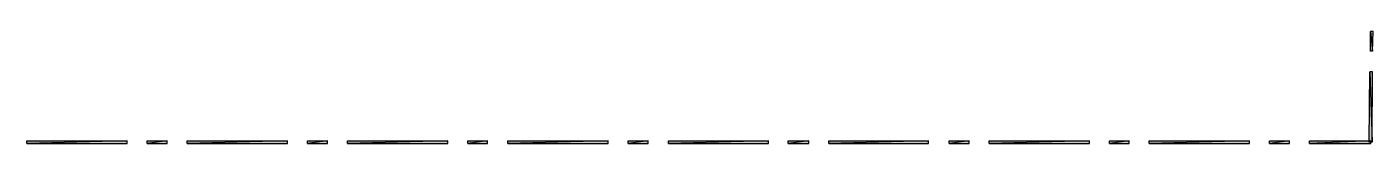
# Model space of a CAD drawing. Header units: feet. Extents: x 2272 to 4893, y 337 to 2916.
# Drawn here: x 3068.1 to 3276.7, y 2139.5 to 2156.8 of the extents above; entities that cross this region are included whole.
import ezdxf

# ---------------------------------------------------------------- set-up
doc = ezdxf.new("R2010")
doc.units = ezdxf.units.FT

msp = doc.modelspace()

# ---------------------------------------------------------------- hatches: boundary and pattern name
at = {"true_color": 0x999999, "transparency": 33554687}
h = msp.add_hatch(color=253, dxfattribs=at)
h.paths.add_polyline_path([(3276.703, 2156.841), (3276.311, 2156.841), (3276.638, 2153.771)])
h.paths.add_polyline_path([(3276.311, 2156.841), (3276.638, 2153.771), (3276.311, 2153.771)])
h = msp.add_hatch(color=253, dxfattribs=at)
h.paths.add_polyline_path([(3276.703, 2156.841), (3276.311, 2156.841), (3276.638, 2153.771)])
h.paths.add_polyline_path([(3276.311, 2156.841), (3276.638, 2153.771), (3276.311, 2153.771)])
h = msp.add_hatch(color=253, dxfattribs=at)
h.paths.add_polyline_path([(3276.638, 2150.57), (3276.213, 2150.57), (3276.54, 2139.693)])
h.paths.add_polyline_path([(3276.213, 2150.57), (3276.54, 2139.693), (3276.115, 2139.693)])
h = msp.add_hatch(color=253, dxfattribs=at)
h.paths.add_polyline_path([(3276.638, 2150.57), (3276.213, 2150.57), (3276.54, 2139.693)])
h.paths.add_polyline_path([(3276.213, 2150.57), (3276.54, 2139.693), (3276.115, 2139.693)])
h = msp.add_hatch(color=253, dxfattribs=at)
h.paths.add_polyline_path([(3083.625, 2139.464), (3083.625, 2139.888), (3068.077, 2139.464)])
h.paths.add_polyline_path([(3083.625, 2139.888), (3068.077, 2139.464), (3068.077, 2139.888)])
h = msp.add_hatch(color=253, dxfattribs=at)
h.paths.add_polyline_path([(3083.625, 2139.464), (3083.625, 2139.888), (3068.077, 2139.464)])
h.paths.add_polyline_path([(3083.625, 2139.888), (3068.077, 2139.464), (3068.077, 2139.888)])
h = msp.add_hatch(color=253, dxfattribs=at)
h.paths.add_polyline_path([(3089.831, 2139.464), (3089.831, 2139.888), (3086.728, 2139.464)])
h.paths.add_polyline_path([(3089.831, 2139.888), (3086.728, 2139.464), (3086.728, 2139.888)])
h = msp.add_hatch(color=253, dxfattribs=at)
h.paths.add_polyline_path([(3089.831, 2139.464), (3089.831, 2139.888), (3086.728, 2139.464)])
h.paths.add_polyline_path([(3089.831, 2139.888), (3086.728, 2139.464), (3086.728, 2139.888)])
h = msp.add_hatch(color=253, dxfattribs=at)
h.paths.add_polyline_path([(3108.482, 2139.464), (3108.482, 2139.888), (3092.902, 2139.464)])
h.paths.add_polyline_path([(3108.482, 2139.888), (3092.902, 2139.464), (3092.902, 2139.888)])
h = msp.add_hatch(color=253, dxfattribs=at)
h.paths.add_polyline_path([(3108.482, 2139.464), (3108.482, 2139.888), (3092.902, 2139.464)])
h.paths.add_polyline_path([(3108.482, 2139.888), (3092.902, 2139.464), (3092.902, 2139.888)])
h = msp.add_hatch(color=253, dxfattribs=at)
h.paths.add_polyline_path([(3114.656, 2139.464), (3114.656, 2139.888), (3111.553, 2139.464)])
h.paths.add_polyline_path([(3114.656, 2139.888), (3111.553, 2139.464), (3111.553, 2139.888)])
h = msp.add_hatch(color=253, dxfattribs=at)
h.paths.add_polyline_path([(3114.656, 2139.464), (3114.656, 2139.888), (3111.553, 2139.464)])
h.paths.add_polyline_path([(3114.656, 2139.888), (3111.553, 2139.464), (3111.553, 2139.888)])
h = msp.add_hatch(color=253, dxfattribs=at)
h.paths.add_polyline_path([(3133.307, 2139.464), (3133.307, 2139.888), (3117.759, 2139.464)])
h.paths.add_polyline_path([(3133.307, 2139.888), (3117.759, 2139.464), (3117.759, 2139.888)])
h = msp.add_hatch(color=253, dxfattribs=at)
h.paths.add_polyline_path([(3133.307, 2139.464), (3133.307, 2139.888), (3117.759, 2139.464)])
h.paths.add_polyline_path([(3133.307, 2139.888), (3117.759, 2139.464), (3117.759, 2139.888)])
h = msp.add_hatch(color=253, dxfattribs=at)
h.paths.add_polyline_path([(3139.481, 2139.464), (3139.481, 2139.888), (3136.41, 2139.464)])
h.paths.add_polyline_path([(3139.481, 2139.888), (3136.41, 2139.464), (3136.41, 2139.888)])
h = msp.add_hatch(color=253, dxfattribs=at)
h.paths.add_polyline_path([(3139.481, 2139.464), (3139.481, 2139.888), (3136.41, 2139.464)])
h.paths.add_polyline_path([(3139.481, 2139.888), (3136.41, 2139.464), (3136.41, 2139.888)])
h = msp.add_hatch(color=253, dxfattribs=at)
h.paths.add_polyline_path([(3158.132, 2139.464), (3158.132, 2139.888), (3142.584, 2139.464)])
h.paths.add_polyline_path([(3158.132, 2139.888), (3142.584, 2139.464), (3142.584, 2139.888)])
h = msp.add_hatch(color=253, dxfattribs=at)
h.paths.add_polyline_path([(3158.132, 2139.464), (3158.132, 2139.888), (3142.584, 2139.464)])
h.paths.add_polyline_path([(3158.132, 2139.888), (3142.584, 2139.464), (3142.584, 2139.888)])
h = msp.add_hatch(color=253, dxfattribs=at)
h.paths.add_polyline_path([(3164.338, 2139.464), (3164.338, 2139.888), (3161.235, 2139.464)])
h.paths.add_polyline_path([(3164.338, 2139.888), (3161.235, 2139.464), (3161.235, 2139.888)])
h = msp.add_hatch(color=253, dxfattribs=at)
h.paths.add_polyline_path([(3164.338, 2139.464), (3164.338, 2139.888), (3161.235, 2139.464)])
h.paths.add_polyline_path([(3164.338, 2139.888), (3161.235, 2139.464), (3161.235, 2139.888)])
h = msp.add_hatch(color=253, dxfattribs=at)
h.paths.add_polyline_path([(3182.989, 2139.464), (3182.989, 2139.888), (3167.507, 2139.464)])
h.paths.add_polyline_path([(3182.989, 2139.888), (3167.507, 2139.464), (3167.507, 2139.888)])
h = msp.add_hatch(color=253, dxfattribs=at)
h.paths.add_polyline_path([(3182.989, 2139.464), (3182.989, 2139.888), (3167.507, 2139.464)])
h.paths.add_polyline_path([(3182.989, 2139.888), (3167.507, 2139.464), (3167.507, 2139.888)])
h = msp.add_hatch(color=253, dxfattribs=at)
h.paths.add_polyline_path([(3189.261, 2139.464), (3189.261, 2139.888), (3186.06, 2139.464)])
h.paths.add_polyline_path([(3189.261, 2139.888), (3186.06, 2139.464), (3186.06, 2139.888)])
h = msp.add_hatch(color=253, dxfattribs=at)
h.paths.add_polyline_path([(3189.261, 2139.464), (3189.261, 2139.888), (3186.06, 2139.464)])
h.paths.add_polyline_path([(3189.261, 2139.888), (3186.06, 2139.464), (3186.06, 2139.888)])
h = msp.add_hatch(color=253, dxfattribs=at)
h.paths.add_polyline_path([(3207.814, 2139.464), (3207.814, 2139.888), (3192.331, 2139.464)])
h.paths.add_polyline_path([(3207.814, 2139.888), (3192.331, 2139.464), (3192.331, 2139.888)])
h = msp.add_hatch(color=253, dxfattribs=at)
h.paths.add_polyline_path([(3207.814, 2139.464), (3207.814, 2139.888), (3192.331, 2139.464)])
h.paths.add_polyline_path([(3207.814, 2139.888), (3192.331, 2139.464), (3192.331, 2139.888)])
h = msp.add_hatch(color=253, dxfattribs=at)
h.paths.add_polyline_path([(3214.086, 2139.464), (3214.086, 2139.888), (3210.983, 2139.464)])
h.paths.add_polyline_path([(3214.086, 2139.888), (3210.983, 2139.464), (3210.983, 2139.888)])
h = msp.add_hatch(color=253, dxfattribs=at)
h.paths.add_polyline_path([(3214.086, 2139.464), (3214.086, 2139.888), (3210.983, 2139.464)])
h.paths.add_polyline_path([(3214.086, 2139.888), (3210.983, 2139.464), (3210.983, 2139.888)])
h = msp.add_hatch(color=253, dxfattribs=at)
h.paths.add_polyline_path([(3232.737, 2139.464), (3232.737, 2139.888), (3217.189, 2139.464)])
h.paths.add_polyline_path([(3232.737, 2139.888), (3217.189, 2139.464), (3217.189, 2139.888)])
h = msp.add_hatch(color=253, dxfattribs=at)
h.paths.add_polyline_path([(3232.737, 2139.464), (3232.737, 2139.888), (3217.189, 2139.464)])
h.paths.add_polyline_path([(3232.737, 2139.888), (3217.189, 2139.464), (3217.189, 2139.888)])
h = msp.add_hatch(color=253, dxfattribs=at)
h.paths.add_polyline_path([(3238.91, 2139.464), (3238.91, 2139.888), (3235.84, 2139.464)])
h.paths.add_polyline_path([(3238.91, 2139.888), (3235.84, 2139.464), (3235.84, 2139.888)])
h = msp.add_hatch(color=253, dxfattribs=at)
h.paths.add_polyline_path([(3238.91, 2139.464), (3238.91, 2139.888), (3235.84, 2139.464)])
h.paths.add_polyline_path([(3238.91, 2139.888), (3235.84, 2139.464), (3235.84, 2139.888)])
h = msp.add_hatch(color=253, dxfattribs=at)
h.paths.add_polyline_path([(3257.562, 2139.464), (3257.562, 2139.888), (3242.014, 2139.464)])
h.paths.add_polyline_path([(3257.562, 2139.888), (3242.014, 2139.464), (3242.014, 2139.888)])
h = msp.add_hatch(color=253, dxfattribs=at)
h.paths.add_polyline_path([(3257.562, 2139.464), (3257.562, 2139.888), (3242.014, 2139.464)])
h.paths.add_polyline_path([(3257.562, 2139.888), (3242.014, 2139.464), (3242.014, 2139.888)])
h = msp.add_hatch(color=253, dxfattribs=at)
h.paths.add_polyline_path([(3263.768, 2139.464), (3263.768, 2139.888), (3260.665, 2139.464)])
h.paths.add_polyline_path([(3263.768, 2139.888), (3260.665, 2139.464), (3260.665, 2139.888)])
h = msp.add_hatch(color=253, dxfattribs=at)
h.paths.add_polyline_path([(3263.768, 2139.464), (3263.768, 2139.888), (3260.665, 2139.464)])
h.paths.add_polyline_path([(3263.768, 2139.888), (3260.665, 2139.464), (3260.665, 2139.888)])
h = msp.add_hatch(color=253, dxfattribs=at)
h.paths.add_polyline_path([(3276.376, 2139.464), (3276.376, 2139.888), (3266.838, 2139.464)])
h.paths.add_polyline_path([(3276.376, 2139.888), (3266.838, 2139.464), (3266.838, 2139.888)])
h = msp.add_hatch(color=253, dxfattribs=at)
h.paths.add_polyline_path([(3276.376, 2139.464), (3276.376, 2139.888), (3266.838, 2139.464)])
h.paths.add_polyline_path([(3276.376, 2139.888), (3266.838, 2139.464), (3266.838, 2139.888)])

# ---------------------------------------------------------------- linework, layer by layer
at = {"color": 253, "linetype": 'Continuous', "lineweight": -2, "true_color": 0x999999, "transparency": 33554687}
for points in [[(3276.703, 2156.841), (3276.311, 2156.841), (3276.638, 2153.771)], [(3276.311, 2156.841), (3276.638, 2153.771), (3276.311, 2153.771)], [(3276.703, 2156.841), (3276.311, 2156.841), (3276.638, 2153.771)], [(3276.311, 2156.841), (3276.638, 2153.771), (3276.311, 2153.771)], [(3276.213, 2150.57), (3276.54, 2139.693), (3276.115, 2139.693)], [(3276.213, 2150.57), (3276.54, 2139.693), (3276.115, 2139.693)], [(3276.638, 2150.57), (3276.213, 2150.57), (3276.54, 2139.693)], [(3276.638, 2150.57), (3276.213, 2150.57), (3276.54, 2139.693)], [(3083.625, 2139.464), (3083.625, 2139.888), (3068.077, 2139.464)], [(3083.625, 2139.888), (3068.077, 2139.464), (3068.077, 2139.888)], [(3083.625, 2139.464), (3083.625, 2139.888), (3068.077, 2139.464)], [(3083.625, 2139.888), (3068.077, 2139.464), (3068.077, 2139.888)], [(3089.831, 2139.464), (3089.831, 2139.888), (3086.728, 2139.464)], [(3089.831, 2139.888), (3086.728, 2139.464), (3086.728, 2139.888)], [(3089.831, 2139.464), (3089.831, 2139.888), (3086.728, 2139.464)], [(3089.831, 2139.888), (3086.728, 2139.464), (3086.728, 2139.888)], [(3108.482, 2139.464), (3108.482, 2139.888), (3092.902, 2139.464)], [(3108.482, 2139.888), (3092.902, 2139.464), (3092.902, 2139.888)], [(3108.482, 2139.464), (3108.482, 2139.888), (3092.902, 2139.464)], [(3108.482, 2139.888), (3092.902, 2139.464), (3092.902, 2139.888)], [(3114.656, 2139.464), (3114.656, 2139.888), (3111.553, 2139.464)], [(3114.656, 2139.888), (3111.553, 2139.464), (3111.553, 2139.888)], [(3114.656, 2139.464), (3114.656, 2139.888), (3111.553, 2139.464)], [(3114.656, 2139.888), (3111.553, 2139.464), (3111.553, 2139.888)], [(3133.307, 2139.464), (3133.307, 2139.888), (3117.759, 2139.464)], [(3133.307, 2139.888), (3117.759, 2139.464), (3117.759, 2139.888)], [(3133.307, 2139.464), (3133.307, 2139.888), (3117.759, 2139.464)], [(3133.307, 2139.888), (3117.759, 2139.464), (3117.759, 2139.888)], [(3139.481, 2139.464), (3139.481, 2139.888), (3136.41, 2139.464)], [(3139.481, 2139.888), (3136.41, 2139.464), (3136.41, 2139.888)], [(3139.481, 2139.464), (3139.481, 2139.888), (3136.41, 2139.464)], [(3139.481, 2139.888), (3136.41, 2139.464), (3136.41, 2139.888)], [(3158.132, 2139.464), (3158.132, 2139.888), (3142.584, 2139.464)], [(3158.132, 2139.888), (3142.584, 2139.464), (3142.584, 2139.888)], [(3158.132, 2139.464), (3158.132, 2139.888), (3142.584, 2139.464)], [(3158.132, 2139.888), (3142.584, 2139.464), (3142.584, 2139.888)], [(3164.338, 2139.464), (3164.338, 2139.888), (3161.235, 2139.464)], [(3164.338, 2139.888), (3161.235, 2139.464), (3161.235, 2139.888)], [(3164.338, 2139.464), (3164.338, 2139.888), (3161.235, 2139.464)], [(3164.338, 2139.888), (3161.235, 2139.464), (3161.235, 2139.888)], [(3182.989, 2139.464), (3182.989, 2139.888), (3167.507, 2139.464)], [(3182.989, 2139.888), (3167.507, 2139.464), (3167.507, 2139.888)], [(3182.989, 2139.464), (3182.989, 2139.888), (3167.507, 2139.464)], [(3182.989, 2139.888), (3167.507, 2139.464), (3167.507, 2139.888)], [(3189.261, 2139.464), (3189.261, 2139.888), (3186.06, 2139.464)], [(3189.261, 2139.888), (3186.06, 2139.464), (3186.06, 2139.888)], [(3189.261, 2139.464), (3189.261, 2139.888), (3186.06, 2139.464)], [(3189.261, 2139.888), (3186.06, 2139.464), (3186.06, 2139.888)], [(3207.814, 2139.464), (3207.814, 2139.888), (3192.331, 2139.464)], [(3207.814, 2139.888), (3192.331, 2139.464), (3192.331, 2139.888)], [(3207.814, 2139.464), (3207.814, 2139.888), (3192.331, 2139.464)], [(3207.814, 2139.888), (3192.331, 2139.464), (3192.331, 2139.888)], [(3214.086, 2139.464), (3214.086, 2139.888), (3210.983, 2139.464)], [(3214.086, 2139.888), (3210.983, 2139.464), (3210.983, 2139.888)], [(3214.086, 2139.464), (3214.086, 2139.888), (3210.983, 2139.464)], [(3214.086, 2139.888), (3210.983, 2139.464), (3210.983, 2139.888)], [(3232.737, 2139.464), (3232.737, 2139.888), (3217.189, 2139.464)], [(3232.737, 2139.888), (3217.189, 2139.464), (3217.189, 2139.888)], [(3232.737, 2139.464), (3232.737, 2139.888), (3217.189, 2139.464)], [(3232.737, 2139.888), (3217.189, 2139.464), (3217.189, 2139.888)], [(3238.91, 2139.464), (3238.91, 2139.888), (3235.84, 2139.464)], [(3238.91, 2139.888), (3235.84, 2139.464), (3235.84, 2139.888)], [(3238.91, 2139.464), (3238.91, 2139.888), (3235.84, 2139.464)], [(3238.91, 2139.888), (3235.84, 2139.464), (3235.84, 2139.888)], [(3257.562, 2139.464), (3257.562, 2139.888), (3242.014, 2139.464)], [(3257.562, 2139.888), (3242.014, 2139.464), (3242.014, 2139.888)], [(3257.562, 2139.464), (3257.562, 2139.888), (3242.014, 2139.464)], [(3257.562, 2139.888), (3242.014, 2139.464), (3242.014, 2139.888)], [(3263.768, 2139.464), (3263.768, 2139.888), (3260.665, 2139.464)], [(3263.768, 2139.888), (3260.665, 2139.464), (3260.665, 2139.888)], [(3263.768, 2139.464), (3263.768, 2139.888), (3260.665, 2139.464)], [(3263.768, 2139.888), (3260.665, 2139.464), (3260.665, 2139.888)], [(3276.376, 2139.464), (3276.376, 2139.888), (3266.838, 2139.464)], [(3276.376, 2139.888), (3266.838, 2139.464), (3266.838, 2139.888)], [(3276.376, 2139.464), (3276.376, 2139.888), (3266.838, 2139.464)], [(3276.376, 2139.888), (3266.838, 2139.464), (3266.838, 2139.888)]]:
    msp.add_lwpolyline(points, close=True, dxfattribs=at)
msp.add_lwpolyline([(3276.54, 2139.693), (3276.115, 2139.693), (3276.115, 2139.693)], dxfattribs=at)
msp.add_lwpolyline([(3276.54, 2139.693), (3276.115, 2139.693), (3276.115, 2139.693)], dxfattribs=at)

doc.saveas('drawing.dxf')
